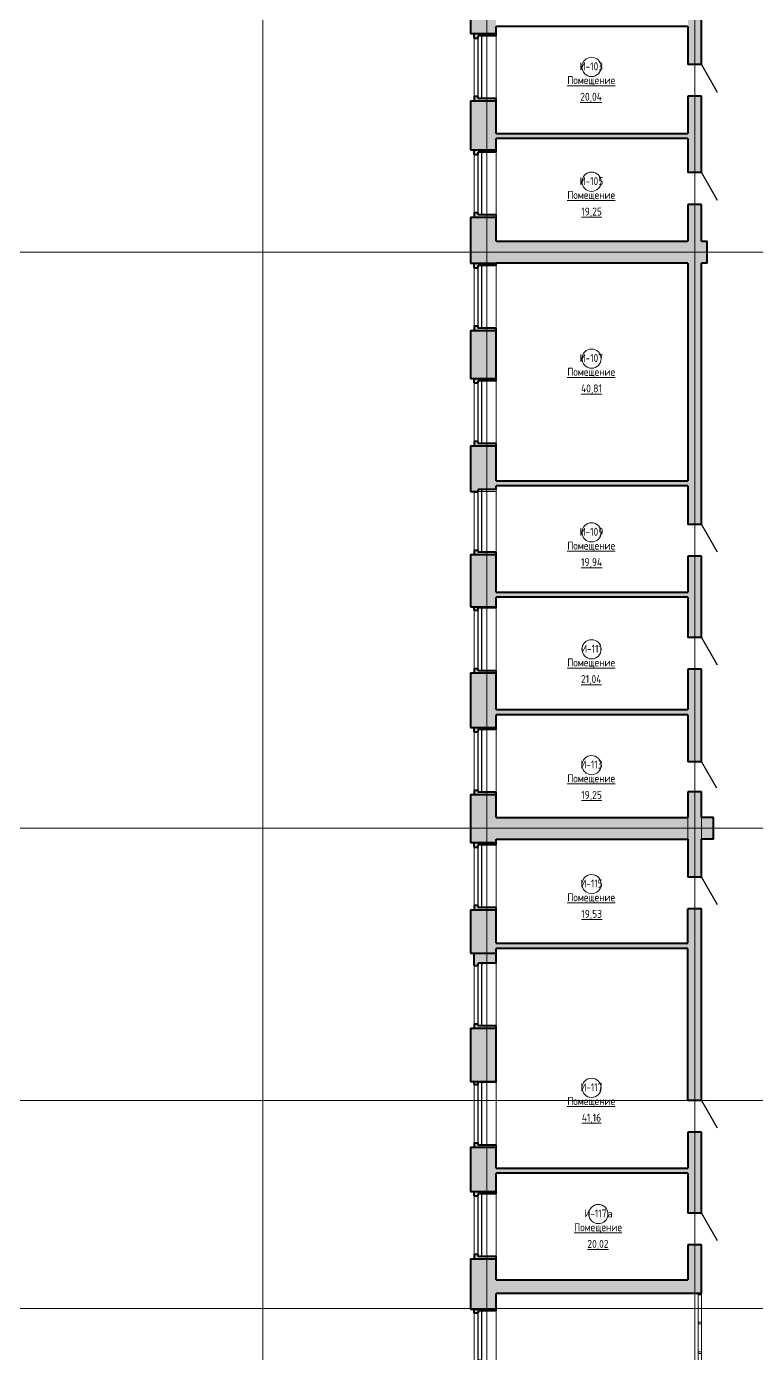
# Model space of a CAD drawing. Header units: millimetres. Extents: x -13853 to 411335, y -23261 to 161252.
# Drawn here: x 243635 to 266450, y 74197 to 115654 of the extents above; entities that cross this region are included whole.
import ezdxf

# ---------------------------------------------------------------- set-up
doc = ezdxf.new("R2010")
doc.units = ezdxf.units.MM
doc.linetypes.add('ADSK_Линия сетки', pattern=[21, 12, -3, 3, -3])
for name, color, linetype, lineweight in [('Двери', 7, 'Continuous', 18), ('Импосты витража', 7, 'Continuous', 18), ('Каркас_Импост', 7, 'Continuous', 30), ('Марки помещений', 7, 'Continuous', 18), ('Окна', 7, 'Continuous', 18), ('Оси', 7, 'Continuous', 9), ('Панель', 7, 'Continuous', 30), ('Стены', 7, 'Continuous', 18), ('Стены разрез', 7, 'Continuous', 40)]:
    doc.layers.add(name, color=color, linetype=linetype, lineweight=lineweight)
doc.styles.add('GOST Common_1', font='GOST Common.ttf', dxfattribs={"width": 0.9, "height": 250})

# ---------------------------------------------------------------- blocks, each defined once
blk = doc.blocks.new('ИРНИТУ_Дверь_Однопольная_ДеревяннаяВнутренняя_филенчатая - 950х2250 _без верхней филенки_-1357671-001_Весь этаж')
at = {"layer": 'Панель'}
blk.add_line((-495, 210), (362, 705), dxfattribs=at)
blk = doc.blocks.new('ИРНИТУ_Дверь_Однопольная_ДеревяннаяВнутренняя_филенчатая - 950х3000_c верхней филенкой_-1341336-001_Весь этаж')
at = {"layer": 'Панель'}
blk.add_line((-495, 210), (362, 705), dxfattribs=at)
blk = doc.blocks.new('ИРНИТУ_Дверь_Однопольная_ДеревяннаяВнутренняя_филенчатая - 900х2080-1341260-001_Весь этаж')
at = {"layer": 'Панель'}
blk.add_line((-470, 210), (344, 680), dxfattribs=at)
blk = doc.blocks.new('ИРНИТУ-Окно-ГОСТ23166-99_4_2_Створки - 1920 x 2350-768312-001_Весь этаж')
at = {"layer": 'Каркас_Импост'}
for p, q in [((-1018.1, 220), (941.9, 220)), ((-1018.1, 220), (-1018.1, 100)), ((-1018.1, 220), (-983.1, 220)), ((-1018.1, 100), (941.9, 100)), ((-1018.1, 100), (-983.1, 100)), ((941.9, 220), (906.9, 220)), ((941.9, 100), (906.9, 100)), ((941.9, 220), (941.9, 100))]:
    blk.add_line(p, q, dxfattribs=at)
blk = doc.blocks.new('ИРНИТУ-Окно-ГОСТ23166-99_4_2_Створки - 1520 x 2350-768319-001_Весь этаж')
at = {"layer": 'Каркас_Импост'}
for p, q in [((-808.1, 220), (731.9, 220)), ((-808.1, 220), (-808.1, 100)), ((-808.1, 220), (-793.1, 220)), ((-808.1, 100), (731.9, 100)), ((-808.1, 100), (-773.1, 100)), ((731.9, 220), (696.9, 220)), ((731.9, 100), (696.9, 100)), ((731.9, 220), (731.9, 100))]:
    blk.add_line(p, q, dxfattribs=at)
blk = doc.blocks.new('Прямоугольный импост - 50х100-1218502-001_Весь этаж')
at = {"layer": 'Импосты витража'}
for p, q in [((264729, 76024), (264629, 76024)), ((264629, 75173), (264629, 76024)), ((264729, 75173), (264729, 76024)), ((264629, 75173), (264729, 75173))]:
    blk.add_line(p, q, dxfattribs=at)
blk = doc.blocks.new('Прямоугольный импост - 50х100-1218503-001_Весь этаж')
at = {"layer": 'Импосты витража'}
for p, q in [((264729, 74197), (264629, 74197)), ((264629, 73322), (264629, 74197)), ((264729, 73322), (264729, 74197)), ((264629, 73322), (264729, 73322))]:
    blk.add_line(p, q, dxfattribs=at)
blk = doc.blocks.new('Прямоугольный импост - 50х100-V30-001_Весь этаж')
at = {"layer": 'Импосты витража'}
for p, q in [((0, 50), (-50, 50)), ((-50, 50), (-50, -50)), ((0, 50), (0, -50)), ((-50, -50), (0, -50))]:
    blk.add_line(p, q, dxfattribs=at)
blk = doc.blocks.new('Прямоугольный импост - 50х100-V31-001_Весь этаж')
at = {"layer": 'Импосты витража'}
for p, q in [((25, 50), (-25, 50)), ((-25, 50), (-25, -50)), ((25, 50), (25, -50)), ((-25, -50), (25, -50))]:
    blk.add_line(p, q, dxfattribs=at)
blk = doc.blocks.new('ADSK_Марка_Помещение - Номер Имя Площадь Площадь проемов-115235-001_Весь этаж')
at = {"layer": 'Марки помещений'}
blk.add_circle((0, 0), 3, dxfattribs=at)

msp = doc.modelspace()

# ---------------------------------------------------------------- hatches: boundary and pattern name
at = {"layer": 'Стены'}
h = msp.add_hatch(color=256, dxfattribs=at)
h.paths.add_polyline_path([(257509, 62605), (258309, 62605), (258309, 64705), (257509, 64705)], flags=0)
h.paths.add_polyline_path([(258309, 66805), (258309, 68205), (257509, 68205), (257509, 66805)], flags=0)
h.paths.add_polyline_path([(258309, 70305), (258309, 72385), (257509, 72385), (257509, 70305)], flags=0)
h.paths.add_polyline_path([(258309, 75585), (258309, 77159), (257509, 77159), (257509, 75585)], flags=0)
h.paths.add_polyline_path([(257509, 79259), (258309, 79259), (258309, 80639), (257509, 80639)], flags=0)
h.paths.add_polyline_path([(258309, 82695), (258309, 84359), (257509, 84359), (257509, 82695)], flags=0)
h.paths.add_polyline_path([(257509, 86700), (258309, 86700), (258309, 88059), (257509, 88059)], flags=0)
h.paths.add_polyline_path([(257509, 90159), (258309, 90159), (258309, 91659), (257509, 91659), (257509, 91629)], flags=0)
h.paths.add_polyline_path([(258309, 93759), (258309, 95459), (257509, 95459), (257509, 93759)], flags=0)
h.paths.add_polyline_path([(257509, 97525), (258309, 97525), (258309, 99159), (257509, 99159), (257509, 97846)], flags=0)
h.paths.add_polyline_path([(257749, 101125), (257749, 101189), (258309, 101189), (258309, 102559), (257509, 102559), (257509, 101125)], flags=0)
h.paths.add_polyline_path([(257509, 104659), (258309, 104659), (258309, 106159), (257509, 106159)], flags=0)
h.paths.add_polyline_path([(258309, 108259), (258309, 109699), (257509, 109699), (257509, 108259)], flags=0)
h.paths.add_polyline_path([(258309, 111799), (258309, 113335), (257509, 113335), (257509, 111799)], flags=0)
h.paths.add_polyline_path([(257509, 115435), (258309, 115435), (258309, 117015), (257509, 117015), (257509, 116496)], flags=0)
h.paths.add_polyline_path([(258309, 119115), (258309, 120475), (257509, 120475), (257509, 119115)], flags=0)
h.paths.add_polyline_path([(258309, 122575), (258309, 123475), (257509, 123475), (257509, 122575)], flags=0)
h = msp.add_hatch(color=256, dxfattribs=at)
h.paths.add_polyline_path([(264729, 76074), (264729, 77589), (264309, 77589), (264309, 76074)], flags=0)
h.paths.add_polyline_path([(264729, 78579), (264729, 81115), (264309, 81115), (264309, 78579)], flags=0)
h.paths.add_polyline_path([(264729, 82105), (264729, 88089), (264309, 88089), (264309, 82105)], flags=0)
h.paths.add_polyline_path([(264309, 89079), (264729, 89079), (264729, 91744), (264309, 91744), (264309, 91629)], flags=0)
h.paths.add_polyline_path([(264309, 92684), (264729, 92684), (264729, 95579), (264309, 95579), (264309, 94154)], flags=0)
h.paths.add_polyline_path([(264729, 96569), (264729, 99109), (264309, 99109), (264309, 96569)], flags=0)
h.paths.add_polyline_path([(264729, 100099), (264729, 110099), (264309, 110099), (264309, 100099)], flags=0)
h.paths.add_polyline_path([(264309, 111089), (264729, 111089), (264729, 113474), (264309, 113474), (264309, 112154)], flags=0)
h.paths.add_polyline_path([(264309, 114464), (264729, 114464), (264729, 120556), (264309, 120556), (264309, 115654)], flags=0)
h.paths.add_polyline_path([(264729, 121546), (264729, 122815), (264309, 122815), (264309, 121546)], flags=0)
h = msp.add_hatch(color=256, dxfattribs=at)
h.paths.add_polyline_path([(258309, 113335), (258309, 113405), (257749, 113405), (257749, 113475), (257629, 113475), (257629, 113335)], flags=0)
h.paths.add_polyline_path([(257629, 115295), (257749, 115295), (257749, 115365), (258309, 115365), (258309, 115435), (257629, 115435)], flags=0)
for points in [[(264309, 112154), (264309, 112314), (258309, 112314), (258309, 112154), (264151, 112154)], [(258309, 108265), (264309, 108265), (264309, 108945), (258309, 108945)], [(264909, 108265), (264909, 108945), (264729, 108945), (264729, 108265)], [(258309, 101304), (264309, 101304), (264309, 101464), (258309, 101464)], [(264309, 97821), (264309, 97981), (258309, 97981), (258309, 97821), (264151, 97821)], [(264309, 94154), (264309, 94314), (258309, 94314), (258309, 94154), (264151, 94154)], [(258309, 86851), (264309, 86851), (264309, 87011), (258309, 87011)], [(264309, 79831), (264309, 79991), (258309, 79991), (258309, 79831), (264151, 79831)], [(264309, 76074), (264309, 76494), (258309, 76494), (258309, 76074), (264151, 76074)]]:
    msp.add_hatch(color=256, dxfattribs=at).paths.add_polyline_path(points, flags=0)
h = msp.add_hatch(color=256, dxfattribs=at)
h.paths.add_polyline_path([(258309, 109699), (258309, 109769), (257749, 109769), (257749, 109839), (257629, 109839), (257629, 109699)], flags=0)
h.paths.add_polyline_path([(257629, 111659), (257749, 111659), (257749, 111729), (258309, 111729), (258309, 111799), (257629, 111799)], flags=0)
h = msp.add_hatch(color=256, dxfattribs=at)
h.paths.add_polyline_path([(257629, 106159), (258309, 106159), (258309, 106229), (257749, 106229), (257749, 106299), (257629, 106299)], flags=0)
h.paths.add_polyline_path([(257749, 108119), (257749, 108189), (258309, 108189), (258309, 108259), (257629, 108259), (257629, 108119)], flags=0)
h = msp.add_hatch(color=256, dxfattribs=at)
h.paths.add_polyline_path([(258309, 102559), (258309, 102629), (257749, 102629), (257749, 102699), (257629, 102699), (257629, 102559)], flags=0)
h.paths.add_polyline_path([(257749, 104519), (257749, 104589), (258309, 104589), (258309, 104659), (257629, 104659), (257629, 104519)], flags=0)
h = msp.add_hatch(color=256, dxfattribs=at)
h.paths.add_polyline_path([(258309, 99159), (258309, 99229), (257749, 99229), (257749, 99299), (257629, 99299), (257629, 99159)], flags=0)
h.paths.add_polyline_path([(257749, 101119), (257749, 101125), (257629, 101125), (257629, 101119)], flags=0)
h = msp.add_hatch(color=256, dxfattribs=at)
h.paths.add_polyline_path([(257629, 95459), (258309, 95459), (258309, 95529), (257749, 95529), (257749, 95599), (257629, 95599)], flags=0)
h.paths.add_polyline_path([(257749, 97419), (257749, 97489), (258309, 97489), (258309, 97525), (257629, 97525), (257629, 97419)], flags=0)
h = msp.add_hatch(color=256, dxfattribs=at)
h.paths.add_polyline_path([(258309, 91659), (258309, 91729), (257749, 91729), (257749, 91799), (257629, 91799), (257629, 91659)], flags=0)
h.paths.add_polyline_path([(257629, 93619), (257749, 93619), (257749, 93689), (258309, 93689), (258309, 93759), (257629, 93759)], flags=0)
h = msp.add_hatch(color=256, dxfattribs=at)
h.paths.add_polyline_path([(258309, 90265), (264309, 90265), (264309, 90945), (258309, 90945)], flags=0)
h.paths.add_polyline_path([(264729, 90265), (265109, 90265), (265109, 90945), (264729, 90945)], flags=0)
h = msp.add_hatch(color=256, dxfattribs=at)
h.paths.add_polyline_path([(258309, 88059), (258309, 88129), (257749, 88129), (257749, 88199), (257629, 88199), (257629, 88059)], flags=0)
h.paths.add_polyline_path([(257629, 90019), (257749, 90019), (257749, 90089), (258309, 90089), (258309, 90159), (257629, 90159)], flags=0)
h = msp.add_hatch(color=256, dxfattribs=at)
h.paths.add_polyline_path([(258309, 84359), (258309, 84429), (257749, 84429), (257749, 84499), (257629, 84499), (257629, 84359)], flags=0)
h.paths.add_polyline_path([(257629, 86319), (257749, 86319), (257749, 86389), (258309, 86389), (258309, 86700), (257629, 86700)], flags=0)
h = msp.add_hatch(color=256, dxfattribs=at)
h.paths.add_polyline_path([(257629, 80639), (258309, 80639), (258309, 80709), (257749, 80709), (257749, 80779), (257629, 80779)], flags=0)
h.paths.add_polyline_path([(257629, 82599), (257749, 82599), (257749, 82669), (258309, 82669), (258309, 82695), (257629, 82695)], flags=0)
h = msp.add_hatch(color=256, dxfattribs=at)
h.paths.add_polyline_path([(258309, 77159), (258309, 77229), (257749, 77229), (257749, 77299), (257629, 77299), (257629, 77159)], flags=0)
h.paths.add_polyline_path([(257629, 79119), (257749, 79119), (257749, 79189), (258309, 79189), (258309, 79259), (257629, 79259), (257629, 79195)], flags=0)
h = msp.add_hatch(color=256, dxfattribs=at)
h.paths.add_polyline_path([(258309, 72385), (258309, 72454), (257749, 72454), (257749, 72524), (257629, 72524), (257629, 72385)], flags=0)
h.paths.add_polyline_path([(257749, 75464), (257749, 75534), (258309, 75534), (258309, 75585), (257629, 75585), (257629, 75464)], flags=0)

# ---------------------------------------------------------------- linework, layer by layer
at = {"layer": 'Оси', "linetype": 'ADSK_Линия сетки'}
for p, q in [((251019, -22443), (251019, 160434)), ((258019, 160434), (258019, -22443)), ((264519, 160434), (264519, -22443)), ((-13035, 108605), (410517, 108605)), ((-13035, 90605), (410517, 90605)), ((-13035, 82105), (410517, 82105)), ((-13035, 75605), (410517, 75605))]:
    msp.add_line(p, q, dxfattribs=at)
at = {"layer": 'Стены'}
for p, q in [((257629, 113475), (257629, 115295)), ((258309, 115365), (258309, 113405)), ((257629, 109839), (257629, 111659)), ((258309, 111729), (258309, 109769)), ((257629, 106299), (257629, 108119)), ((258309, 108189), (258309, 106229)), ((257629, 102699), (257629, 104519)), ((258309, 104589), (258309, 102629)), ((258309, 101189), (258309, 99229)), ((257629, 99299), (257629, 101119)), ((258309, 101125), (257749, 101125)), ((258309, 97489), (258309, 95529)), ((257629, 95599), (257629, 97419)), ((257629, 91799), (257629, 93619)), ((258309, 93689), (258309, 91729)), ((264309, 90945), (264309, 90265)), ((264729, 90265), (264729, 90945)), ((257629, 88199), (257629, 90019)), ((258309, 90089), (258309, 88129)), ((257629, 84499), (257629, 86319)), ((258309, 86389), (258309, 84429)), ((257629, 80779), (257629, 82599)), ((258309, 82669), (258309, 80709)), ((258309, 79189), (258309, 77229)), ((257629, 77299), (257629, 79119)), ((257629, 72524), (257629, 75464)), ((258309, 75534), (258309, 72454))]:
    msp.add_line(p, q, dxfattribs=at)
at = {"layer": 'Стены разрез'}
for p, q in [((264729, 114464), (264729, 120556)), ((257509, 117015), (257509, 115435)), ((257509, 115435), (258309, 115435)), ((257629, 115295), (257629, 115435)), ((257629, 115295), (257749, 115295)), ((257749, 115295), (257749, 115365)), ((258309, 115365), (257749, 115365)), ((258309, 115365), (258309, 115654)), ((264309, 115654), (258309, 115654)), ((264309, 115654), (264309, 114464)), ((264729, 114464), (264309, 114464)), ((257509, 113335), (257509, 111799)), ((257509, 113335), (258309, 113335)), ((257629, 113475), (257629, 113335)), ((257629, 113475), (257749, 113475)), ((257749, 113405), (257749, 113475)), ((258309, 113405), (257749, 113405)), ((258309, 112314), (258309, 113405)), ((264309, 113474), (264309, 112314)), ((264729, 113474), (264309, 113474)), ((264729, 111089), (264729, 113474)), ((258309, 112314), (264309, 112314)), ((258309, 111729), (258309, 112154)), ((264309, 112154), (258309, 112154)), ((264309, 112154), (264309, 111089)), ((257509, 111799), (258309, 111799)), ((257629, 111659), (257629, 111799)), ((257629, 111659), (257749, 111659)), ((257749, 111659), (257749, 111729)), ((258309, 111729), (257749, 111729)), ((264729, 111089), (264309, 111089)), ((264309, 110099), (264309, 108945)), ((264729, 110099), (264309, 110099)), ((264729, 108945), (264729, 110099)), ((257509, 109699), (257509, 108259)), ((257509, 109699), (258309, 109699)), ((257629, 109839), (257629, 109699)), ((257629, 109839), (257749, 109839)), ((257749, 109769), (257749, 109839)), ((258309, 109769), (257749, 109769)), ((258309, 108945), (258309, 109769)), ((258309, 108945), (264309, 108945)), ((264729, 108945), (264909, 108945)), ((264909, 108265), (264909, 108945)), ((257509, 108259), (258309, 108259)), ((257629, 108119), (257629, 108259)), ((264309, 108265), (258309, 108265)), ((258309, 108189), (258309, 108265)), ((264309, 108265), (264309, 101464)), ((264729, 100099), (264729, 108265)), ((264909, 108265), (264729, 108265)), ((257629, 108119), (257749, 108119)), ((257749, 108119), (257749, 108189)), ((258309, 108189), (257749, 108189)), ((257509, 106159), (257509, 104659)), ((257509, 106159), (258309, 106159)), ((257629, 106299), (257629, 106159)), ((257629, 106299), (257749, 106299)), ((257749, 106229), (257749, 106299)), ((258309, 106229), (257749, 106229)), ((258309, 104589), (258309, 106229)), ((257509, 104659), (258309, 104659)), ((257629, 104519), (257629, 104659)), ((257629, 104519), (257749, 104519)), ((257749, 104519), (257749, 104589)), ((258309, 104589), (257749, 104589)), ((257509, 102559), (257509, 101125)), ((257509, 102559), (258309, 102559)), ((257629, 102699), (257629, 102559)), ((257629, 102699), (257749, 102699)), ((257749, 102629), (257749, 102699)), ((258309, 102629), (257749, 102629)), ((258309, 101464), (258309, 102629)), ((257749, 101119), (257749, 101189)), ((258309, 101189), (257749, 101189)), ((258309, 101464), (264309, 101464)), ((258309, 101189), (258309, 101304)), ((264309, 101304), (258309, 101304)), ((264309, 101304), (264309, 100099)), ((257509, 101125), (257749, 101125)), ((257629, 101119), (257629, 101125)), ((257629, 101119), (257749, 101119)), ((264729, 100099), (264309, 100099)), ((257509, 99159), (257509, 97525)), ((257509, 99159), (258309, 99159)), ((257629, 99299), (257629, 99159)), ((257629, 99299), (257749, 99299)), ((257749, 99229), (257749, 99299)), ((258309, 99229), (257749, 99229)), ((258309, 97981), (258309, 99229)), ((264309, 99109), (264309, 97981)), ((264729, 99109), (264309, 99109)), ((264729, 96569), (264729, 99109)), ((258309, 97981), (264309, 97981)), ((257509, 97525), (258309, 97525)), ((257629, 97419), (257629, 97525)), ((257749, 97419), (257749, 97489)), ((258309, 97489), (257749, 97489)), ((258309, 97489), (258309, 97821)), ((264309, 97821), (258309, 97821)), ((264309, 97821), (264309, 96569)), ((257629, 97419), (257749, 97419)), ((264729, 96569), (264309, 96569)), ((257509, 95459), (257509, 93759)), ((257509, 95459), (258309, 95459)), ((257629, 95599), (257629, 95459)), ((257629, 95599), (257749, 95599)), ((257749, 95529), (257749, 95599)), ((258309, 95529), (257749, 95529)), ((258309, 94314), (258309, 95529)), ((264309, 95579), (264309, 94314)), ((264729, 95579), (264309, 95579)), ((264729, 92684), (264729, 95579)), ((258309, 94314), (264309, 94314)), ((258309, 93689), (258309, 94154)), ((264309, 94154), (258309, 94154)), ((264309, 94154), (264309, 92684)), ((257509, 93759), (258309, 93759)), ((257629, 93619), (257629, 93759)), ((257629, 93619), (257749, 93619)), ((257749, 93619), (257749, 93689)), ((258309, 93689), (257749, 93689)), ((264729, 92684), (264309, 92684)), ((257509, 91659), (257509, 90159)), ((257509, 91659), (258309, 91659)), ((257629, 91799), (257629, 91659)), ((257629, 91799), (257749, 91799)), ((257749, 91729), (257749, 91799)), ((258309, 91729), (257749, 91729)), ((258309, 90945), (258309, 91729)), ((264309, 91744), (264309, 90945)), ((264729, 91744), (264309, 91744)), ((264729, 90945), (264729, 91744)), ((258309, 90945), (264309, 90945)), ((265109, 90945), (264729, 90945)), ((265109, 90265), (265109, 90945)), ((257509, 90159), (258309, 90159)), ((257629, 90019), (257629, 90159)), ((257629, 90019), (257749, 90019)), ((257749, 90019), (257749, 90089)), ((258309, 90089), (257749, 90089)), ((258309, 90089), (258309, 90265)), ((258309, 90265), (264309, 90265)), ((264309, 90265), (264309, 89079)), ((264729, 89079), (264729, 90265)), ((265109, 90265), (264729, 90265)), ((264729, 89079), (264309, 89079)), ((257509, 88059), (257509, 86700)), ((257509, 88059), (258309, 88059)), ((257629, 88199), (257629, 88059)), ((257629, 88199), (257749, 88199)), ((257749, 88129), (257749, 88199)), ((258309, 88129), (257749, 88129)), ((258309, 87011), (258309, 88129)), ((264309, 87011), (264309, 88089)), ((264729, 88089), (264309, 88089)), ((264729, 82105), (264729, 88089)), ((257509, 86700), (258309, 86700)), ((257629, 86319), (257629, 86700)), ((258309, 87011), (264309, 87011)), ((264309, 86851), (258309, 86851)), ((258309, 86389), (258309, 86851)), ((264309, 82105), (264309, 86851)), ((257629, 86319), (257749, 86319)), ((257749, 86319), (257749, 86389)), ((258309, 86389), (257749, 86389)), ((257509, 84359), (257509, 82695)), ((257509, 84359), (258309, 84359)), ((257629, 84499), (257629, 84359)), ((257629, 84499), (257749, 84499)), ((257749, 84429), (257749, 84499)), ((258309, 84429), (257749, 84429)), ((258309, 82669), (258309, 84429)), ((257509, 82695), (258309, 82695)), ((257629, 82599), (257629, 82695)), ((257629, 82599), (257749, 82599)), ((257749, 82599), (257749, 82669)), ((258309, 82669), (257749, 82669)), ((264729, 82105), (264309, 82105)), ((264309, 81115), (264309, 79991)), ((264729, 81115), (264309, 81115)), ((264729, 78579), (264729, 81115)), ((257509, 80639), (257509, 79259)), ((257509, 80639), (258309, 80639)), ((257629, 80779), (257629, 80639)), ((257629, 80779), (257749, 80779)), ((257749, 80709), (257749, 80779)), ((258309, 80709), (257749, 80709)), ((258309, 79991), (258309, 80709)), ((258309, 79991), (264309, 79991)), ((258309, 79189), (258309, 79831)), ((264309, 79831), (258309, 79831)), ((264309, 79831), (264309, 78579)), ((257509, 79259), (258309, 79259)), ((257629, 79119), (257629, 79259)), ((257749, 79119), (257749, 79189)), ((258309, 79189), (257749, 79189)), ((257629, 79119), (257749, 79119)), ((264729, 78579), (264309, 78579)), ((264309, 77589), (264309, 76494)), ((264729, 77589), (264309, 77589)), ((264729, 76074), (264729, 77589)), ((257509, 77159), (257509, 75585)), ((257509, 77159), (258309, 77159)), ((257629, 77299), (257629, 77159)), ((257629, 77299), (257749, 77299)), ((257749, 77229), (257749, 77299)), ((258309, 77229), (257749, 77229)), ((258309, 76494), (258309, 77229)), ((258309, 76494), (264309, 76494)), ((258309, 75534), (258309, 76074)), ((264729, 76074), (258309, 76074)), ((257509, 75585), (258309, 75585)), ((257629, 75464), (257629, 75585)), ((257629, 75464), (257749, 75464)), ((258309, 75534), (257749, 75534)), ((257749, 75534), (257749, 75464))]:
    msp.add_line(p, q, dxfattribs=at)

# ---------------------------------------------------------------- block references
at = {"layer": 'Двери', "rotation": 270.0000000000001}
for name, p in [('ИРНИТУ_Дверь_Однопольная_ДеревяннаяВнутренняя_филенчатая - 950х3000_c верхней филенкой_-1341336-001_Весь этаж', (264519, 113969)), ('ИРНИТУ_Дверь_Однопольная_ДеревяннаяВнутренняя_филенчатая - 950х3000_c верхней филенкой_-1341336-001_Весь этаж', (264519, 110594)), ('ИРНИТУ_Дверь_Однопольная_ДеревяннаяВнутренняя_филенчатая - 950х3000_c верхней филенкой_-1341336-001_Весь этаж', (264519, 99604)), ('ИРНИТУ_Дверь_Однопольная_ДеревяннаяВнутренняя_филенчатая - 950х3000_c верхней филенкой_-1341336-001_Весь этаж', (264519, 96074)), ('ИРНИТУ_Дверь_Однопольная_ДеревяннаяВнутренняя_филенчатая - 900х2080-1341260-001_Весь этаж', (264519, 92214)), ('ИРНИТУ_Дверь_Однопольная_ДеревяннаяВнутренняя_филенчатая - 950х2250 _без верхней филенки_-1357671-001_Весь этаж', (264519, 88584)), ('ИРНИТУ_Дверь_Однопольная_ДеревяннаяВнутренняя_филенчатая - 950х3000_c верхней филенкой_-1341336-001_Весь этаж', (264519, 81610)), ('ИРНИТУ_Дверь_Однопольная_ДеревяннаяВнутренняя_филенчатая - 950х3000_c верхней филенкой_-1341336-001_Весь этаж', (264519, 78084))]:
    msp.add_blockref(name, p, dxfattribs=at)
at = {"layer": 'Импосты витража', "rotation": 90}
msp.add_blockref('Прямоугольный импост - 50х100-V30-001_Весь этаж', (264679, 76074), dxfattribs=at)
at = {"layer": 'Импосты витража'}
for name, p in [('Прямоугольный импост - 50х100-1218502-001_Весь этаж', (0, 0)), ('Прямоугольный импост - 50х100-1218503-001_Весь этаж', (0, 926)), ('Прямоугольный импост - 50х100-1218503-001_Весь этаж', (0, 0))]:
    msp.add_blockref(name, p, dxfattribs=at)
at = {"layer": 'Импосты витража', "extrusion": (0, 0, -1), "rotation": 270}
for p in [(-264679, 75148), (-264679, 74222)]:
    msp.add_blockref('Прямоугольный импост - 50х100-V31-001_Весь этаж', p, dxfattribs=at)
at = {"layer": 'Марки помещений', "xscale": 99.99999999999993, "yscale": 99.99999999999993, "zscale": 99.99999999999993}
for p in [(261296, 114392), (261296, 110805), (261296, 105279), (261296, 99850), (261296, 96198), (261296, 92578), (261296, 88862), (261296, 82496), (261509, 78553)]:
    msp.add_blockref('ADSK_Марка_Помещение - Номер Имя Площадь Площадь проемов-115235-001_Весь этаж', p, dxfattribs=at)
at = {"layer": 'Окна', "rotation": 90}
for name, p in [('ИРНИТУ-Окно-ГОСТ23166-99_4_2_Створки - 1920 x 2350-768312-001_Весь этаж', (257969, 114423)), ('ИРНИТУ-Окно-ГОСТ23166-99_4_2_Створки - 1920 x 2350-768312-001_Весь этаж', (257969, 110787)), ('ИРНИТУ-Окно-ГОСТ23166-99_4_2_Створки - 1920 x 2350-768312-001_Весь этаж', (257969, 107247)), ('ИРНИТУ-Окно-ГОСТ23166-99_4_2_Створки - 1920 x 2350-768312-001_Весь этаж', (257969, 103647)), ('ИРНИТУ-Окно-ГОСТ23166-99_4_2_Створки - 1920 x 2350-768312-001_Весь этаж', (257969, 100247)), ('ИРНИТУ-Окно-ГОСТ23166-99_4_2_Створки - 1920 x 2350-768312-001_Весь этаж', (257969, 96547)), ('ИРНИТУ-Окно-ГОСТ23166-99_4_2_Створки - 1920 x 2350-768312-001_Весь этаж', (257969, 92747)), ('ИРНИТУ-Окно-ГОСТ23166-99_4_2_Створки - 1920 x 2350-768312-001_Весь этаж', (257969, 89147)), ('ИРНИТУ-Окно-ГОСТ23166-99_4_2_Створки - 1920 x 2350-768312-001_Весь этаж', (257969, 85447)), ('ИРНИТУ-Окно-ГОСТ23166-99_4_2_Створки - 1920 x 2350-768312-001_Весь этаж', (257969, 81727)), ('ИРНИТУ-Окно-ГОСТ23166-99_4_2_Створки - 1920 x 2350-768312-001_Весь этаж', (257969, 78247)), ('ИРНИТУ-Окно-ГОСТ23166-99_4_2_Створки - 1520 x 2350-768319-001_Весь этаж', (257969, 74802))]:
    msp.add_blockref(name, p, dxfattribs=at)

# ---------------------------------------------------------------- texts
at = {"layer": 'Марки помещений', "lineweight": 9, "char_height": 250, "attachment_point": 1, "style": 'GOST Common_1'}
for s, insert, width in [('\\fGOST Common|b0|i0|c204|p34|;\\W.9;И', (260925, 114535), 216.46), ('-103', (261104, 114535), 721.52), ('\\LПомещение', (260538, 114104), 1875.95), ('\\L20,04', (260943, 113585), 894.68), ('\\fGOST Common|b0|i0|c204|p34|;\\W.9;И', (260925, 110948), 216.46), ('-105', (261104, 110948), 721.52), ('\\LПомещение', (260538, 110517), 1875.95), ('\\L19,25', (260976, 109998), 815.32), ('\\fGOST Common|b0|i0|c204|p34|;\\W.9;И', (260925, 105422), 216.46), ('-107', (261104, 105422), 721.52), ('\\LПомещение', (260538, 104991), 1875.95), ('\\L40,81', (260967, 104472), 836.96), ('\\fGOST Common|b0|i0|c204|p34|;\\W.9;И', (260925, 99993), 216.46), ('-109', (261104, 99993), 721.52), ('\\LПомещение', (260538, 99562), 1875.95), ('\\L19,94', (260967, 99043), 836.96), ('\\fGOST Common|b0|i0|c204|p34|;\\W.9;И', (260973, 96341), 216.46), ('-111', (261152, 96341), 606.08), ('\\LПомещение', (260538, 95910), 1875.95), ('\\L21,04', (260967, 95391), 836.96), ('\\fGOST Common|b0|i0|c204|p34|;\\W.9;И', (260949, 92722), 216.46), ('-113', (261128, 92722), 663.8), ('\\LПомещение', (260538, 92290), 1875.95), ('\\L19,25', (260976, 91772), 815.32), ('\\fGOST Common|b0|i0|c204|p34|;\\W.9;И', (260949, 89005), 216.46), ('-115', (261128, 89005), 663.8), ('\\LПомещение', (260538, 88574), 1875.95), ('\\L19,53', (260976, 88055), 815.32), ('\\fGOST Common|b0|i0|c204|p34|;\\W.9;И', (260949, 82639), 216.46), ('-117', (261128, 82639), 663.8), ('\\LПомещение', (260538, 82208), 1875.95), ('\\L41,16', (260991, 81689), 779.24), ('\\fGOST Common|b0|i0|c204|p34|;\\W.9;И', (261073, 78696), 216.46), ('-117', (261252, 78696), 663.8), ('\\fGOST Common|b0|i0|c204|p34|;\\W.9;а', (261799, 78696), 216.46), ('\\LПомещение', (260751, 78265), 1875.95), ('\\L20,02', (261165, 77746), 873.04)]:
    msp.add_mtext(s, dxfattribs=dict(at, insert=insert, width=width))

doc.saveas('drawing.dxf')
